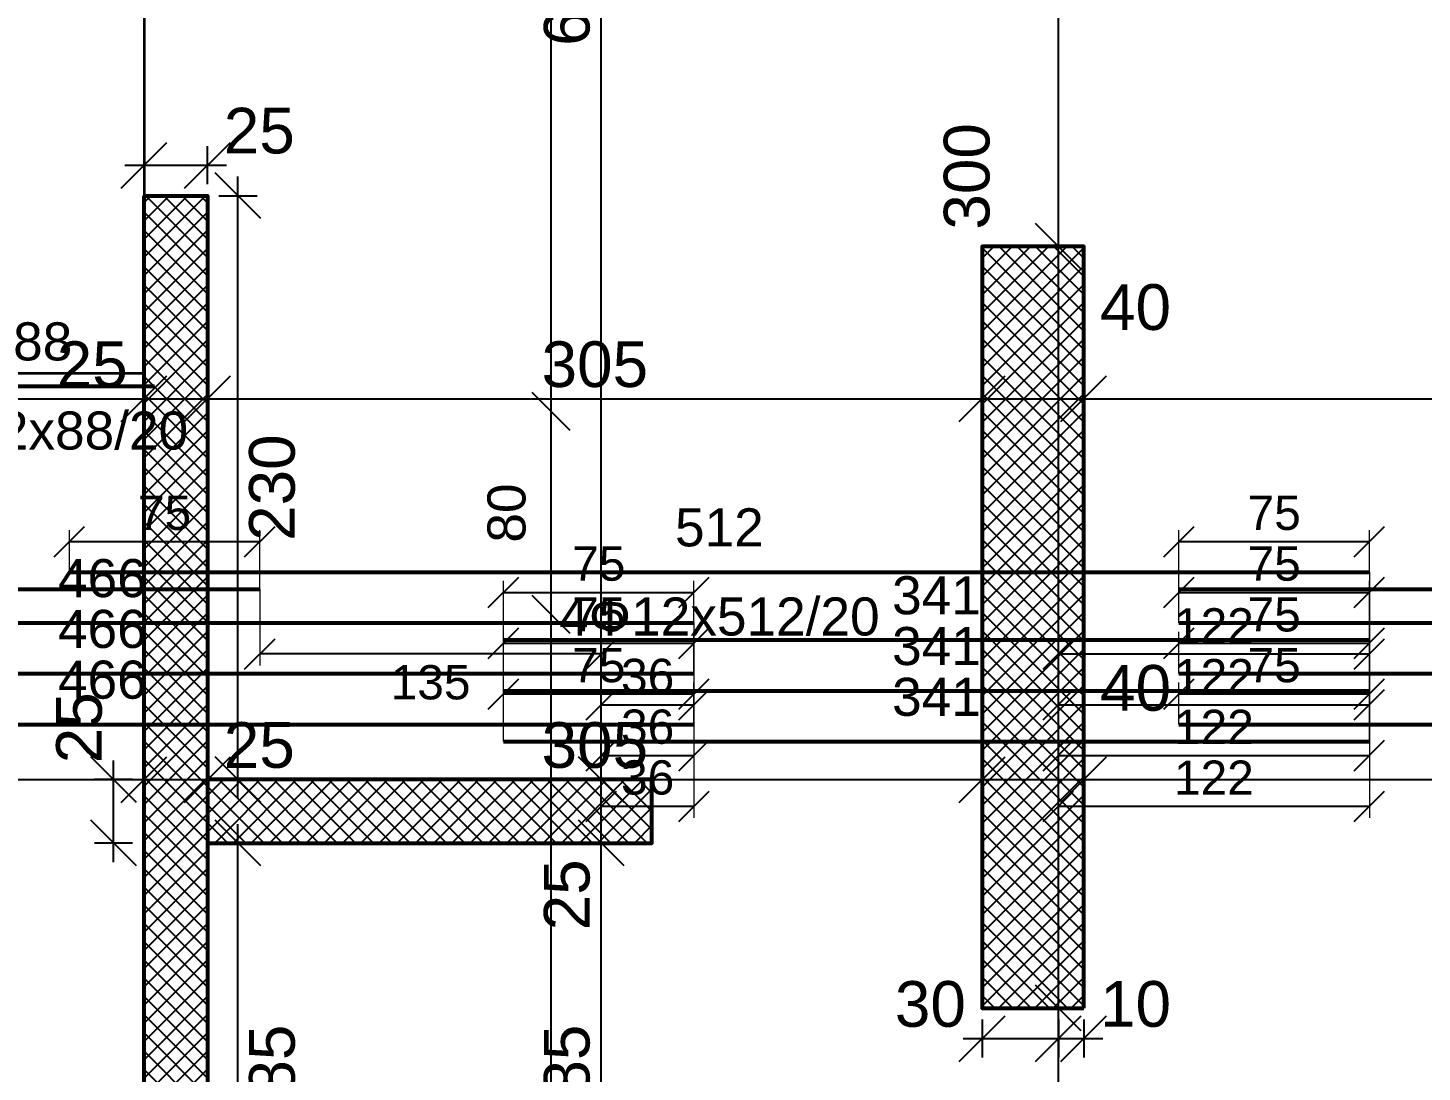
# Model space of a CAD drawing. Header units: millimetres. Extents: x -404 to 6018, y -5139 to 7890.
# Drawn here: x 599 to 1148, y 1215 to 1626 of the extents above; entities that cross this region are included whole.
import ezdxf
from ezdxf.enums import TextEntityAlignment as Align

# ---------------------------------------------------------------- set-up
doc = ezdxf.new("R2010")
doc.units = ezdxf.units.MM
doc.linetypes.add('ZWCAD_ISO04W100', pattern=[30.5, 24, -3, 0.5, -3])
for name, color, linetype, lineweight in [('AXIS LINES', 255, 'ZWCAD_ISO04W100', 13), ('SLAB', 3, 'Continuous', 35), ('WALL', 10, 'Continuous', 53)]:
    doc.layers.add(name, color=color, linetype=linetype, lineweight=lineweight)
for name, color, linetype in [('FW_DIM', 7, 'Continuous'), ('FW_WALL_HATCH', 8, 'Continuous'), ('REB_BOT_MESH_X', 5, 'Continuous'), ('REB_BOT_MESH_X_AXDIM', 5, 'Continuous'), ('REB_BOT_MESH_X_LAP', 5, 'Continuous'), ('REB_BOT_MESH_X_RANGE', 5, 'Continuous'), ('REB_BOT_MESH_X_TEXT', 5, 'Continuous')]:
    doc.layers.add(name, color=color, linetype=linetype)
doc.styles.add('REBAR_TXT', font='arial.ttf')
doc.styles.get("Standard").update_dxf_attribs({"font": 'arial.ttf'})
doc.dimstyles.new('FW_DIM', dxfattribs={"dimtxt": 18, "dimasz": 9, "dimexe": 7.5, "dimexo": 4.5, "dimgap": 4.5, "dimtad": 1, "dimdec": 0, "dimtxsty": 'Standard', "dimtsz": 9, "dimcen": 2.5, "dimdle": 7.5, "dimclrd": 256, "dimclre": 256, "dimclrt": 7, "dimazin": 3, "dimtfac": 1, "dimtmove": 2, "dimatfit": 3})
doc.dimstyles.new('REBAR LAP', dxfattribs={"dimtxt": 13.5, "dimasz": 2.5, "dimexe": 4.5, "dimexo": 0, "dimgap": 4.5, "dimtad": 1, "dimdec": 0, "dimtxsty": 'Standard', "dimtsz": 6, "dimcen": 2.5, "dimclrd": 6, "dimclre": 6, "dimclrt": 7, "dimazin": 3, "dimtfac": 1, "dimtmove": 2, "dimatfit": 3, "dimlwd": 25, "dimlwe": 18})
doc.dimstyles.new('REBAR M-200', dxfattribs={"dimtxt": 15, "dimasz": 15, "dimexe": 25, "dimexo": 12.5, "dimgap": 10, "dimtad": 1, "dimdec": 0, "dimtxsty": 'Standard', "dimblk": 'NONE', "dimcen": 50, "dimse1": 1, "dimse2": 1, "dimclrd": 6, "dimclre": 6, "dimclrt": 7, "dimazin": 3, "dimtfac": 1, "dimtmove": 2, "dimatfit": 3, "dimldrblk": 'NONE', "dimlwd": 53})
doc.dimstyles.new('REBAR RANGE', dxfattribs={"dimtxt": 15, "dimasz": 2.5, "dimexe": 0, "dimexo": 0, "dimgap": 10, "dimtad": 1, "dimdec": 0, "dimtxsty": 'Standard', "dimtsz": 7.5, "dimcen": 2.5, "dimse1": 1, "dimse2": 1, "dimclrd": 6, "dimclre": 6, "dimclrt": 7, "dimazin": 3, "dimtfac": 1, "dimtmove": 2, "dimatfit": 3, "dimlwd": 25})

# ---------------------------------------------------------------- blocks, each defined once
blk = doc.blocks.new('*D367')
at = {"color": 6, "lineweight": 53}
blk.add_line((395.5, 1351.75), (861.5, 1351.75), dxfattribs=at)
at = {"layer": 'Defpoints'}
for p in [(395.5, 1351.75), (395.5, 1351.75), (861.5, 1351.75)]:
    blk.add_point(p, dxfattribs=at)
at = {"layer": 'REB_BOT_MESH_X', "color": 7, "insert": (628.5, 1369.25), "char_height": 15, "attachment_point": 5}
blk.add_mtext('466', dxfattribs=at)
blk = doc.blocks.new('_NONE')
blk = doc.blocks.new('*D368')
at = {"color": 6, "lineweight": 53}
blk.add_line((786.5, 1345), (1127.5, 1345), dxfattribs=at)
at = {"layer": 'Defpoints'}
for p in [(786.5, 1345), (786.5, 1345), (1127.5, 1345)]:
    blk.add_point(p, dxfattribs=at)
at = {"layer": 'REB_BOT_MESH_X', "color": 7, "insert": (957, 1362.5), "char_height": 15, "attachment_point": 5}
blk.add_mtext('341', dxfattribs=at)
blk = doc.blocks.new('*D369')
at = {"color": 6, "lineweight": 53}
blk.add_line((1052.5, 1351.75), (1638.5, 1351.75), dxfattribs=at)
at = {"layer": 'Defpoints'}
for p in [(1052.5, 1351.75), (1052.5, 1351.75), (1638.5, 1351.75)]:
    blk.add_point(p, dxfattribs=at)
at = {"layer": 'REB_BOT_MESH_X', "color": 7, "insert": (1345.5, 1369.25), "char_height": 15, "attachment_point": 5}
blk.add_mtext('586', dxfattribs=at)
blk = doc.blocks.new('_Oblique')
at = {"color": 0, "linetype": 'ByBlock', "lineweight": -2}
blk.add_line((-0.5, -0.5), (0.5, 0.5), dxfattribs=at)
blk = doc.blocks.new('*D373')
at = {"color": 6, "lineweight": 18}
for p, q in [((786.5, 1345), (786.5, 1368.25)), ((861.5, 1351.75), (861.5, 1368.25))]:
    blk.add_line(p, q, dxfattribs=at)
at = {"color": 6, "lineweight": 25}
blk.add_line((786.5, 1363.75), (861.5, 1363.75), dxfattribs=at)
at = {"layer": 'Defpoints'}
for p in [(786.5, 1363.75), (861.5, 1351.75), (786.5, 1345)]:
    blk.add_point(p, dxfattribs=at)
at = {"layer": 'REB_BOT_MESH_X_LAP', "color": 6, "xscale": 12, "yscale": 12}
for p in [(786.5, 1363.75), (861.5, 1363.75)]:
    blk.add_blockref('_OBLIQUE', p, dxfattribs=at)
at = {"layer": 'REB_BOT_MESH_X_LAP', "color": 7, "insert": (824, 1375), "char_height": 13.5, "attachment_point": 5}
blk.add_mtext('75', dxfattribs=at)
blk = doc.blocks.new('*D374')
at = {"color": 6, "lineweight": 18}
for p, q in [((825, 1351.75), (825, 1315)), ((861.5, 1351.75), (861.5, 1315))]:
    blk.add_line(p, q, dxfattribs=at)
at = {"color": 6, "lineweight": 25}
blk.add_line((825, 1319.5), (861.5, 1319.5), dxfattribs=at)
at = {"layer": 'Defpoints'}
for p in [(825, 1351.75), (861.5, 1351.75), (825, 1319.5)]:
    blk.add_point(p, dxfattribs=at)
at = {"layer": 'REB_BOT_MESH_X_AXDIM', "color": 6, "xscale": 12, "yscale": 12}
for p in [(825, 1319.5), (861.5, 1319.5)]:
    blk.add_blockref('_OBLIQUE', p, dxfattribs=at)
at = {"layer": 'REB_BOT_MESH_X_AXDIM', "color": 7, "insert": (843.25, 1330.75), "char_height": 13.5, "attachment_point": 5}
blk.add_mtext('36', dxfattribs=at)
blk = doc.blocks.new('*D375')
at = {"color": 6, "lineweight": 18}
for p, q in [((1052.5, 1351.75), (1052.5, 1368.25)), ((1127.5, 1345), (1127.5, 1368.25))]:
    blk.add_line(p, q, dxfattribs=at)
at = {"color": 6, "lineweight": 25}
blk.add_line((1052.5, 1363.75), (1127.5, 1363.75), dxfattribs=at)
at = {"layer": 'Defpoints'}
for p in [(1052.5, 1363.75), (1052.5, 1351.75), (1127.5, 1345)]:
    blk.add_point(p, dxfattribs=at)
at = {"layer": 'REB_BOT_MESH_X_LAP', "color": 6, "xscale": 12, "yscale": 12}
for p in [(1052.5, 1363.75), (1127.5, 1363.75)]:
    blk.add_blockref('_OBLIQUE', p, dxfattribs=at)
at = {"layer": 'REB_BOT_MESH_X_LAP', "color": 7, "insert": (1090, 1375), "char_height": 13.5, "attachment_point": 5}
blk.add_mtext('75', dxfattribs=at)
blk = doc.blocks.new('*D376')
at = {"color": 6, "lineweight": 18}
for p, q in [((1005, 1345), (1005, 1315)), ((1127.5, 1345), (1127.5, 1315))]:
    blk.add_line(p, q, dxfattribs=at)
at = {"color": 6, "lineweight": 25}
blk.add_line((1005, 1319.5), (1127.5, 1319.5), dxfattribs=at)
at = {"layer": 'Defpoints'}
for p in [(1005, 1345), (1127.5, 1345), (1005, 1319.5)]:
    blk.add_point(p, dxfattribs=at)
at = {"layer": 'REB_BOT_MESH_X_AXDIM', "color": 6, "xscale": 12, "yscale": 12}
for p in [(1005, 1319.5), (1127.5, 1319.5)]:
    blk.add_blockref('_OBLIQUE', p, dxfattribs=at)
at = {"layer": 'REB_BOT_MESH_X_AXDIM', "color": 7, "insert": (1066.25, 1330.75), "char_height": 13.5, "attachment_point": 5}
blk.add_mtext('122', dxfattribs=at)
blk = doc.blocks.new('*D392')
at = {"color": 6, "lineweight": 53}
blk.add_line((106, 1405), (690.5, 1405), dxfattribs=at)
at = {"layer": 'Defpoints'}
for p in [(106, 1405), (106, 1405), (690.5, 1405)]:
    blk.add_point(p, dxfattribs=at)
at = {"layer": 'REB_BOT_MESH_X', "color": 7, "insert": (398.25, 1422.5), "char_height": 15, "attachment_point": 5}
blk.add_mtext('584', dxfattribs=at)
blk = doc.blocks.new('*D393')
at = {"color": 6, "lineweight": 53}
blk.add_line((615.5, 1411.75), (1127.5, 1411.75), dxfattribs=at)
at = {"layer": 'Defpoints'}
for p in [(615.5, 1411.75), (615.5, 1411.75), (1127.5, 1411.75)]:
    blk.add_point(p, dxfattribs=at)
at = {"layer": 'REB_BOT_MESH_X', "color": 7, "insert": (871.5, 1429.25), "char_height": 15, "attachment_point": 5}
blk.add_mtext('512', dxfattribs=at)
blk = doc.blocks.new('*D394')
at = {"color": 6, "lineweight": 53}
blk.add_line((1052.5, 1405), (1638.5, 1405), dxfattribs=at)
at = {"layer": 'Defpoints'}
for p in [(1052.5, 1405), (1052.5, 1405), (1638.5, 1405)]:
    blk.add_point(p, dxfattribs=at)
at = {"layer": 'REB_BOT_MESH_X', "color": 7, "insert": (1345.5, 1422.5), "char_height": 15, "attachment_point": 5}
blk.add_mtext('586', dxfattribs=at)
blk = doc.blocks.new('*D396')
at = {"color": 6, "lineweight": 18}
for p, q in [((615.5, 1411.75), (615.5, 1428.25)), ((690.5, 1405), (690.5, 1428.25))]:
    blk.add_line(p, q, dxfattribs=at)
at = {"color": 6, "lineweight": 25}
blk.add_line((615.5, 1423.75), (690.5, 1423.75), dxfattribs=at)
at = {"layer": 'Defpoints'}
for p in [(615.5, 1423.75), (615.5, 1411.75), (690.5, 1405)]:
    blk.add_point(p, dxfattribs=at)
at = {"layer": 'REB_BOT_MESH_X_LAP', "color": 6, "xscale": 12, "yscale": 12}
for p in [(615.5, 1423.75), (690.5, 1423.75)]:
    blk.add_blockref('_OBLIQUE', p, dxfattribs=at)
at = {"layer": 'REB_BOT_MESH_X_LAP', "color": 7, "insert": (653, 1435), "char_height": 13.5, "attachment_point": 5}
blk.add_mtext('75', dxfattribs=at)
blk = doc.blocks.new('*D397')
at = {"color": 6, "lineweight": 18}
for p, q in [((690.5, 1405), (690.5, 1375)), ((825, 1405), (825, 1375))]:
    blk.add_line(p, q, dxfattribs=at)
at = {"color": 6, "lineweight": 25}
blk.add_line((825, 1379.5), (690.5, 1379.5), dxfattribs=at)
at = {"layer": 'Defpoints'}
for p in [(690.5, 1405), (825, 1405), (825, 1379.5)]:
    blk.add_point(p, dxfattribs=at)
at = {"layer": 'REB_BOT_MESH_X_AXDIM', "color": 6, "xscale": 12, "yscale": 12}
for p in [(690.5, 1379.5), (825, 1379.5)]:
    blk.add_blockref('_OBLIQUE', p, dxfattribs=at)
at = {"layer": 'REB_BOT_MESH_X_AXDIM', "color": 7, "insert": (757.75, 1368.25), "char_height": 13.5, "attachment_point": 5}
blk.add_mtext('135', dxfattribs=at)
blk = doc.blocks.new('*D398')
at = {"color": 6, "lineweight": 18}
for p, q in [((1052.5, 1405), (1052.5, 1428.25)), ((1127.5, 1411.75), (1127.5, 1428.25))]:
    blk.add_line(p, q, dxfattribs=at)
at = {"color": 6, "lineweight": 25}
blk.add_line((1052.5, 1423.75), (1127.5, 1423.75), dxfattribs=at)
at = {"layer": 'Defpoints'}
for p in [(1052.5, 1423.75), (1127.5, 1411.75), (1052.5, 1405)]:
    blk.add_point(p, dxfattribs=at)
at = {"layer": 'REB_BOT_MESH_X_LAP', "color": 6, "xscale": 12, "yscale": 12}
for p in [(1052.5, 1423.75), (1127.5, 1423.75)]:
    blk.add_blockref('_OBLIQUE', p, dxfattribs=at)
at = {"layer": 'REB_BOT_MESH_X_LAP', "color": 7, "insert": (1090, 1435), "char_height": 13.5, "attachment_point": 5}
blk.add_mtext('75', dxfattribs=at)
blk = doc.blocks.new('*D399')
at = {"color": 6, "lineweight": 18}
for p, q in [((1005, 1411.75), (1005, 1375)), ((1127.5, 1411.75), (1127.5, 1375))]:
    blk.add_line(p, q, dxfattribs=at)
at = {"color": 6, "lineweight": 25}
blk.add_line((1005, 1379.5), (1127.5, 1379.5), dxfattribs=at)
at = {"layer": 'Defpoints'}
for p in [(1005, 1411.75), (1127.5, 1411.75), (1005, 1379.5)]:
    blk.add_point(p, dxfattribs=at)
at = {"layer": 'REB_BOT_MESH_X_AXDIM', "color": 6, "xscale": 12, "yscale": 12}
for p in [(1005, 1379.5), (1127.5, 1379.5)]:
    blk.add_blockref('_OBLIQUE', p, dxfattribs=at)
at = {"layer": 'REB_BOT_MESH_X_AXDIM', "color": 7, "insert": (1066.25, 1390.75), "char_height": 13.5, "attachment_point": 5}
blk.add_mtext('122', dxfattribs=at)
blk = doc.blocks.new('*D447')
at = {"color": 6, "lineweight": 53}
blk.add_line((395.5, 1371.75), (861.5, 1371.75), dxfattribs=at)
at = {"layer": 'Defpoints'}
for p in [(395.5, 1371.75), (395.5, 1371.75), (861.5, 1371.75)]:
    blk.add_point(p, dxfattribs=at)
at = {"layer": 'REB_BOT_MESH_X', "color": 7, "insert": (628.5, 1389.25), "char_height": 15, "attachment_point": 5}
blk.add_mtext('466', dxfattribs=at)
blk = doc.blocks.new('*D448')
at = {"color": 6, "lineweight": 53}
blk.add_line((786.5, 1365), (1127.5, 1365), dxfattribs=at)
at = {"layer": 'Defpoints'}
for p in [(786.5, 1365), (786.5, 1365), (1127.5, 1365)]:
    blk.add_point(p, dxfattribs=at)
at = {"layer": 'REB_BOT_MESH_X', "color": 7, "insert": (957, 1382.5), "char_height": 15, "attachment_point": 5}
blk.add_mtext('341', dxfattribs=at)
blk = doc.blocks.new('*D449')
at = {"color": 6, "lineweight": 53}
blk.add_line((1052.5, 1371.75), (1605, 1371.75), dxfattribs=at)
at = {"layer": 'Defpoints'}
for p in [(1052.5, 1371.75), (1052.5, 1371.75), (1605, 1371.75)]:
    blk.add_point(p, dxfattribs=at)
at = {"layer": 'REB_BOT_MESH_X', "color": 7, "insert": (1328.75, 1389.25), "char_height": 15, "attachment_point": 5}
blk.add_mtext('552', dxfattribs=at)
blk = doc.blocks.new('*D452')
at = {"color": 6, "lineweight": 18}
for p, q in [((786.5, 1365), (786.5, 1388.25)), ((861.5, 1371.75), (861.5, 1388.25))]:
    blk.add_line(p, q, dxfattribs=at)
at = {"color": 6, "lineweight": 25}
blk.add_line((786.5, 1383.75), (861.5, 1383.75), dxfattribs=at)
at = {"layer": 'Defpoints'}
for p in [(786.5, 1383.75), (861.5, 1371.75), (786.5, 1365)]:
    blk.add_point(p, dxfattribs=at)
at = {"layer": 'REB_BOT_MESH_X_LAP', "color": 6, "xscale": 12, "yscale": 12}
for p in [(786.5, 1383.75), (861.5, 1383.75)]:
    blk.add_blockref('_OBLIQUE', p, dxfattribs=at)
at = {"layer": 'REB_BOT_MESH_X_LAP', "color": 7, "insert": (824, 1395), "char_height": 13.5, "attachment_point": 5}
blk.add_mtext('75', dxfattribs=at)
blk = doc.blocks.new('*D453')
at = {"color": 6, "lineweight": 18}
for p, q in [((825, 1371.75), (825, 1335)), ((861.5, 1371.75), (861.5, 1335))]:
    blk.add_line(p, q, dxfattribs=at)
at = {"color": 6, "lineweight": 25}
blk.add_line((825, 1339.5), (861.5, 1339.5), dxfattribs=at)
at = {"layer": 'Defpoints'}
for p in [(825, 1371.75), (861.5, 1371.75), (825, 1339.5)]:
    blk.add_point(p, dxfattribs=at)
at = {"layer": 'REB_BOT_MESH_X_AXDIM', "color": 6, "xscale": 12, "yscale": 12}
for p in [(825, 1339.5), (861.5, 1339.5)]:
    blk.add_blockref('_OBLIQUE', p, dxfattribs=at)
at = {"layer": 'REB_BOT_MESH_X_AXDIM', "color": 7, "insert": (843.25, 1350.75), "char_height": 13.5, "attachment_point": 5}
blk.add_mtext('36', dxfattribs=at)
blk = doc.blocks.new('*D454')
at = {"color": 6, "lineweight": 18}
for p, q in [((1052.5, 1371.75), (1052.5, 1388.25)), ((1127.5, 1365), (1127.5, 1388.25))]:
    blk.add_line(p, q, dxfattribs=at)
at = {"color": 6, "lineweight": 25}
blk.add_line((1052.5, 1383.75), (1127.5, 1383.75), dxfattribs=at)
at = {"layer": 'Defpoints'}
for p in [(1052.5, 1383.75), (1052.5, 1371.75), (1127.5, 1365)]:
    blk.add_point(p, dxfattribs=at)
at = {"layer": 'REB_BOT_MESH_X_LAP', "color": 6, "xscale": 12, "yscale": 12}
for p in [(1052.5, 1383.75), (1127.5, 1383.75)]:
    blk.add_blockref('_OBLIQUE', p, dxfattribs=at)
at = {"layer": 'REB_BOT_MESH_X_LAP', "color": 7, "insert": (1090, 1395), "char_height": 13.5, "attachment_point": 5}
blk.add_mtext('75', dxfattribs=at)
blk = doc.blocks.new('*D455')
at = {"color": 6, "lineweight": 18}
for p, q in [((1005, 1365), (1005, 1335)), ((1127.5, 1365), (1127.5, 1335))]:
    blk.add_line(p, q, dxfattribs=at)
at = {"color": 6, "lineweight": 25}
blk.add_line((1005, 1339.5), (1127.5, 1339.5), dxfattribs=at)
at = {"layer": 'Defpoints'}
for p in [(1005, 1365), (1127.5, 1365), (1005, 1339.5)]:
    blk.add_point(p, dxfattribs=at)
at = {"layer": 'REB_BOT_MESH_X_AXDIM', "color": 6, "xscale": 12, "yscale": 12}
for p in [(1005, 1339.5), (1127.5, 1339.5)]:
    blk.add_blockref('_OBLIQUE', p, dxfattribs=at)
at = {"layer": 'REB_BOT_MESH_X_AXDIM', "color": 7, "insert": (1066.25, 1350.75), "char_height": 13.5, "attachment_point": 5}
blk.add_mtext('122', dxfattribs=at)
blk = doc.blocks.new('*D457')
at = {"color": 6, "lineweight": 53}
blk.add_line((395.5, 1391.75), (861.5, 1391.75), dxfattribs=at)
at = {"layer": 'Defpoints'}
for p in [(395.5, 1391.75), (395.5, 1391.75), (861.5, 1391.75)]:
    blk.add_point(p, dxfattribs=at)
at = {"layer": 'REB_BOT_MESH_X', "color": 7, "insert": (628.5, 1409.25), "char_height": 15, "attachment_point": 5}
blk.add_mtext('466', dxfattribs=at)
blk = doc.blocks.new('*D458')
at = {"color": 6, "lineweight": 53}
blk.add_line((786.5, 1385), (1127.5, 1385), dxfattribs=at)
at = {"layer": 'Defpoints'}
for p in [(786.5, 1385), (786.5, 1385), (1127.5, 1385)]:
    blk.add_point(p, dxfattribs=at)
at = {"layer": 'REB_BOT_MESH_X', "color": 7, "insert": (957, 1402.5), "char_height": 15, "attachment_point": 5}
blk.add_mtext('341', dxfattribs=at)
blk = doc.blocks.new('*D459')
at = {"color": 6, "lineweight": 53}
blk.add_line((1052.5, 1391.75), (1638.5, 1391.75), dxfattribs=at)
at = {"layer": 'Defpoints'}
for p in [(1052.5, 1391.75), (1052.5, 1391.75), (1638.5, 1391.75)]:
    blk.add_point(p, dxfattribs=at)
at = {"layer": 'REB_BOT_MESH_X', "color": 7, "insert": (1345.5, 1409.25), "char_height": 15, "attachment_point": 5}
blk.add_mtext('586', dxfattribs=at)
blk = doc.blocks.new('*D463')
at = {"color": 6, "lineweight": 18}
for p, q in [((786.5, 1385), (786.5, 1408.25)), ((861.5, 1391.75), (861.5, 1408.25))]:
    blk.add_line(p, q, dxfattribs=at)
at = {"color": 6, "lineweight": 25}
blk.add_line((786.5, 1403.75), (861.5, 1403.75), dxfattribs=at)
at = {"layer": 'Defpoints'}
for p in [(786.5, 1403.75), (861.5, 1391.75), (786.5, 1385)]:
    blk.add_point(p, dxfattribs=at)
at = {"layer": 'REB_BOT_MESH_X_LAP', "color": 6, "xscale": 12, "yscale": 12}
for p in [(786.5, 1403.75), (861.5, 1403.75)]:
    blk.add_blockref('_OBLIQUE', p, dxfattribs=at)
at = {"layer": 'REB_BOT_MESH_X_LAP', "color": 7, "insert": (824, 1415), "char_height": 13.5, "attachment_point": 5}
blk.add_mtext('75', dxfattribs=at)
blk = doc.blocks.new('*D464')
at = {"color": 6, "lineweight": 18}
for p, q in [((825, 1391.75), (825, 1355)), ((861.5, 1391.75), (861.5, 1355))]:
    blk.add_line(p, q, dxfattribs=at)
at = {"color": 6, "lineweight": 25}
blk.add_line((825, 1359.5), (861.5, 1359.5), dxfattribs=at)
at = {"layer": 'Defpoints'}
for p in [(825, 1391.75), (861.5, 1391.75), (825, 1359.5)]:
    blk.add_point(p, dxfattribs=at)
at = {"layer": 'REB_BOT_MESH_X_AXDIM', "color": 6, "xscale": 12, "yscale": 12}
for p in [(825, 1359.5), (861.5, 1359.5)]:
    blk.add_blockref('_OBLIQUE', p, dxfattribs=at)
at = {"layer": 'REB_BOT_MESH_X_AXDIM', "color": 7, "insert": (843.25, 1370.75), "char_height": 13.5, "attachment_point": 5}
blk.add_mtext('36', dxfattribs=at)
blk = doc.blocks.new('*D465')
at = {"color": 6, "lineweight": 18}
for p, q in [((1052.5, 1391.75), (1052.5, 1408.25)), ((1127.5, 1385), (1127.5, 1408.25))]:
    blk.add_line(p, q, dxfattribs=at)
at = {"color": 6, "lineweight": 25}
blk.add_line((1052.5, 1403.75), (1127.5, 1403.75), dxfattribs=at)
at = {"layer": 'Defpoints'}
for p in [(1052.5, 1403.75), (1052.5, 1391.75), (1127.5, 1385)]:
    blk.add_point(p, dxfattribs=at)
at = {"layer": 'REB_BOT_MESH_X_LAP', "color": 6, "xscale": 12, "yscale": 12}
for p in [(1052.5, 1403.75), (1127.5, 1403.75)]:
    blk.add_blockref('_OBLIQUE', p, dxfattribs=at)
at = {"layer": 'REB_BOT_MESH_X_LAP', "color": 7, "insert": (1090, 1415), "char_height": 13.5, "attachment_point": 5}
blk.add_mtext('75', dxfattribs=at)
blk = doc.blocks.new('*D466')
at = {"color": 6, "lineweight": 18}
for p, q in [((1005, 1385), (1005, 1355)), ((1127.5, 1385), (1127.5, 1355))]:
    blk.add_line(p, q, dxfattribs=at)
at = {"color": 6, "lineweight": 25}
blk.add_line((1005, 1359.5), (1127.5, 1359.5), dxfattribs=at)
at = {"layer": 'Defpoints'}
for p in [(1005, 1385), (1127.5, 1385), (1005, 1359.5)]:
    blk.add_point(p, dxfattribs=at)
at = {"layer": 'REB_BOT_MESH_X_AXDIM', "color": 6, "xscale": 12, "yscale": 12}
for p in [(1005, 1359.5), (1127.5, 1359.5)]:
    blk.add_blockref('_OBLIQUE', p, dxfattribs=at)
at = {"layer": 'REB_BOT_MESH_X_AXDIM', "color": 7, "insert": (1066.25, 1370.75), "char_height": 13.5, "attachment_point": 5}
blk.add_mtext('122', dxfattribs=at)
blk = doc.blocks.new('*D470')
at = {"color": 6, "lineweight": 25}
blk.add_line((805.25, 15), (805.25, 1395), dxfattribs=at)
at = {"layer": 'Defpoints'}
for p in [(805.25, 1395), (805.25, 15), (805.25, 15)]:
    blk.add_point(p, dxfattribs=at)
at = {"layer": 'REB_BOT_MESH_X_RANGE', "color": 6, "xscale": 15, "yscale": 15, "rotation": 90}
for p in [(805.25, 1395), (805.25, 15)]:
    blk.add_blockref('_OBLIQUE', p, dxfattribs=at)
at = {"layer": 'REB_BOT_MESH_X_RANGE', "color": 7, "insert": (787.75, 705), "char_height": 15, "attachment_point": 5, "rotation": 90}
blk.add_mtext('1380', dxfattribs=at)
blk = doc.blocks.new('*D471')
at = {"color": 6, "lineweight": 25}
blk.add_line((805.25, 15), (805.25, 1395), dxfattribs=at)
at = {"layer": 'Defpoints'}
for p in [(805.25, 1395), (805.25, 15), (805.25, 15)]:
    blk.add_point(p, dxfattribs=at)
at = {"layer": 'REB_BOT_MESH_X_RANGE', "color": 6, "xscale": 15, "yscale": 15, "rotation": 90}
for p in [(805.25, 1395), (805.25, 15)]:
    blk.add_blockref('_OBLIQUE', p, dxfattribs=at)
at = {"layer": 'REB_BOT_MESH_X_RANGE', "color": 7, "insert": (787.75, 705), "char_height": 15, "attachment_point": 5, "rotation": 90}
blk.add_mtext('1380', dxfattribs=at)
blk = doc.blocks.new('*D479')
at = {"color": 6, "lineweight": 25}
blk.add_line((805.25, 1475), (805.25, 1955), dxfattribs=at)
at = {"layer": 'Defpoints'}
for p in [(805.25, 1955), (805.25, 1475), (805.25, 1475)]:
    blk.add_point(p, dxfattribs=at)
at = {"layer": 'REB_BOT_MESH_X_RANGE', "color": 6, "xscale": 15, "yscale": 15, "rotation": 90}
for p in [(805.25, 1955), (805.25, 1475)]:
    blk.add_blockref('_OBLIQUE', p, dxfattribs=at)
at = {"layer": 'REB_BOT_MESH_X_RANGE', "color": 7, "insert": (787.75, 1715), "char_height": 15, "attachment_point": 5, "rotation": 90}
blk.add_mtext('480', dxfattribs=at)
blk = doc.blocks.new('*D494')
at = {"color": 6, "lineweight": 25}
blk.add_line((805.25, 1395), (805.25, 1475), dxfattribs=at)
at = {"layer": 'Defpoints'}
for p in [(805.25, 1475), (805.25, 1395), (805.25, 1395)]:
    blk.add_point(p, dxfattribs=at)
at = {"layer": 'REB_BOT_MESH_X_RANGE', "color": 6, "xscale": 15, "yscale": 15, "rotation": 90}
for p in [(805.25, 1475), (805.25, 1395)]:
    blk.add_blockref('_OBLIQUE', p, dxfattribs=at)
at = {"layer": 'REB_BOT_MESH_X_RANGE', "color": 7, "insert": (787.75, 1435), "char_height": 15, "attachment_point": 5, "rotation": 90}
blk.add_mtext('80', dxfattribs=at)
blk = doc.blocks.new('*D501')
at = {"color": 6, "lineweight": 53}
blk.add_line((561, 1485), (649, 1485), dxfattribs=at)
at = {"layer": 'Defpoints'}
for p in [(561, 1485), (561, 1485), (649, 1485)]:
    blk.add_point(p, dxfattribs=at)
at = {"layer": 'REB_BOT_MESH_X', "color": 7, "insert": (605, 1502.5), "char_height": 15, "attachment_point": 5}
blk.add_mtext('88', dxfattribs=at)
blk = doc.blocks.new('*D508')
for p, q in [((632.90001, 1297.5), (632.90001, 1337.5)), ((640.40001, 1330), (625.40001, 1330)), ((640.40001, 1305), (625.40001, 1305))]:
    blk.add_line(p, q)
at = {"layer": 'Defpoints'}
for p in [(644.90001, 1330), (632.90001, 1305), (644.90001, 1305)]:
    blk.add_point(p, dxfattribs=at)
at = {"layer": 'FW_DIM', "xscale": 18, "yscale": 18, "rotation": 90}
for p in [(632.90001, 1330), (632.90001, 1305)]:
    blk.add_blockref('_OBLIQUE', p, dxfattribs=at)
at = {"layer": 'FW_DIM', "color": 7, "insert": (619.40001, 1350.4), "char_height": 18, "attachment_point": 5, "rotation": 90}
blk.add_mtext('25', dxfattribs=at)
blk = doc.blocks.new('*D509')
for p, q in [((681.90001, 1112.5), (681.90001, 1312.5)), ((674.40001, 1305), (689.40001, 1305)), ((674.40001, 1120), (689.40001, 1120))]:
    blk.add_line(p, q)
at = {"layer": 'Defpoints'}
for p in [(669.90001, 1305), (669.90001, 1120), (681.90001, 1120)]:
    blk.add_point(p, dxfattribs=at)
at = {"layer": 'FW_DIM', "xscale": 18, "yscale": 18, "rotation": 90}
for p in [(681.90001, 1305), (681.90001, 1120)]:
    blk.add_blockref('_OBLIQUE', p, dxfattribs=at)
at = {"layer": 'FW_DIM', "color": 7, "insert": (695.40001, 1212.5), "char_height": 18, "attachment_point": 5, "rotation": 90}
blk.add_mtext('185', dxfattribs=at)
blk = doc.blocks.new('*D510')
for p, q in [((644.90001, 1564.5), (644.90001, 1579.5)), ((669.90001, 1564.5), (669.90001, 1579.5)), ((637.40001, 1572), (677.40001, 1572))]:
    blk.add_line(p, q)
at = {"layer": 'Defpoints'}
for p in [(644.90001, 1572), (644.90001, 1560), (669.90001, 1560)]:
    blk.add_point(p, dxfattribs=at)
at = {"layer": 'FW_DIM', "xscale": 18, "yscale": 18}
for p in [(644.90001, 1572), (669.90001, 1572)]:
    blk.add_blockref('_OBLIQUE', p, dxfattribs=at)
at = {"layer": 'FW_DIM', "color": 7, "insert": (690.30001, 1585.5), "char_height": 18, "attachment_point": 5}
blk.add_mtext('25', dxfattribs=at)
blk = doc.blocks.new('*D511')
for p, q in [((681.90001, 1322.5), (681.90001, 1567.5)), ((674.40001, 1560), (689.40001, 1560)), ((674.40001, 1330), (689.40001, 1330))]:
    blk.add_line(p, q)
at = {"layer": 'Defpoints'}
for p in [(669.90001, 1560), (669.90001, 1330), (681.90001, 1330)]:
    blk.add_point(p, dxfattribs=at)
at = {"layer": 'FW_DIM', "xscale": 18, "yscale": 18, "rotation": 90}
for p in [(681.90001, 1560), (681.90001, 1330)]:
    blk.add_blockref('_OBLIQUE', p, dxfattribs=at)
at = {"layer": 'FW_DIM', "color": 7, "insert": (695.40001, 1445), "char_height": 18, "attachment_point": 5, "rotation": 90}
blk.add_mtext('230', dxfattribs=at)
blk = doc.blocks.new('*D528')
for p, q in [((975, 1235.5), (975, 1220.5)), ((1005, 1235.5), (1005, 1220.5)), ((967.5, 1228), (1012.5, 1228))]:
    blk.add_line(p, q)
at = {"layer": 'Defpoints'}
for p in [(975, 1240), (1005, 1240), (975, 1228)]:
    blk.add_point(p, dxfattribs=at)
at = {"layer": 'FW_DIM', "xscale": 18, "yscale": 18}
for p in [(975, 1228), (1005, 1228)]:
    blk.add_blockref('_OBLIQUE', p, dxfattribs=at)
at = {"layer": 'FW_DIM', "color": 7, "insert": (954.6, 1241.5), "char_height": 18, "attachment_point": 5}
blk.add_mtext('30', dxfattribs=at)
blk = doc.blocks.new('*D529')
for p, q in [((1005, 1235.5), (1005, 1220.5)), ((1015, 1235.5), (1015, 1220.5)), ((997.5, 1228), (1022.5, 1228))]:
    blk.add_line(p, q)
at = {"layer": 'Defpoints'}
for p in [(1005, 1240), (1015, 1240), (1005, 1228)]:
    blk.add_point(p, dxfattribs=at)
at = {"layer": 'FW_DIM', "xscale": 18, "yscale": 18}
for p in [(1005, 1228), (1015, 1228)]:
    blk.add_blockref('_OBLIQUE', p, dxfattribs=at)
at = {"layer": 'FW_DIM', "color": 7, "insert": (1035.4, 1241.5), "char_height": 18, "attachment_point": 5}
blk.add_mtext('10', dxfattribs=at)
blk = doc.blocks.new('*D591')
for p, q in [((0, 1334.5), (0, 1337.5)), ((644.90001, 1334.5), (644.90001, 1337.5)), ((-7.5, 1330), (652.40001, 1330))]:
    blk.add_line(p, q)
at = {"layer": 'Defpoints'}
for p in [(0, 1330), (0, 1330), (644.90001, 1330)]:
    blk.add_point(p, dxfattribs=at)
at = {"layer": 'FW_DIM', "xscale": 18, "yscale": 18}
for p in [(0, 1330), (644.90001, 1330)]:
    blk.add_blockref('_OBLIQUE', p, dxfattribs=at)
at = {"layer": 'FW_DIM', "color": 7, "insert": (322.450005, 1343.5), "char_height": 18, "attachment_point": 5}
blk.add_mtext('645', dxfattribs=at)
blk = doc.blocks.new('*D592')
for p, q in [((644.90001, 1334.5), (644.90001, 1337.5)), ((669.90001, 1334.5), (669.90001, 1337.5)), ((637.40001, 1330), (677.40001, 1330))]:
    blk.add_line(p, q)
at = {"layer": 'Defpoints'}
for p in [(644.90001, 1330), (644.90001, 1330), (669.90001, 1330)]:
    blk.add_point(p, dxfattribs=at)
at = {"layer": 'FW_DIM', "xscale": 18, "yscale": 18}
for p in [(644.90001, 1330), (669.90001, 1330)]:
    blk.add_blockref('_OBLIQUE', p, dxfattribs=at)
at = {"layer": 'FW_DIM', "color": 7, "insert": (690.30001, 1343.5), "char_height": 18, "attachment_point": 5}
blk.add_mtext('25', dxfattribs=at)
blk = doc.blocks.new('*D593')
for p, q in [((669.90001, 1334.5), (669.90001, 1337.5)), ((975, 1334.5), (975, 1337.5)), ((662.40001, 1330), (982.5, 1330))]:
    blk.add_line(p, q)
at = {"layer": 'Defpoints'}
for p in [(669.90001, 1330), (669.90001, 1330), (975, 1330)]:
    blk.add_point(p, dxfattribs=at)
at = {"layer": 'FW_DIM', "xscale": 18, "yscale": 18}
for p in [(669.90001, 1330), (975, 1330)]:
    blk.add_blockref('_OBLIQUE', p, dxfattribs=at)
at = {"layer": 'FW_DIM', "color": 7, "insert": (822.450005, 1343.5), "char_height": 18, "attachment_point": 5}
blk.add_mtext('305', dxfattribs=at)
blk = doc.blocks.new('*D594')
for p, q in [((975, 1334.5), (975, 1337.5)), ((1015, 1334.5), (1015, 1337.5)), ((967.5, 1330), (1022.5, 1330))]:
    blk.add_line(p, q)
at = {"layer": 'Defpoints'}
for p in [(975, 1330), (975, 1330), (1015, 1330)]:
    blk.add_point(p, dxfattribs=at)
at = {"layer": 'FW_DIM', "xscale": 18, "yscale": 18}
for p in [(975, 1330), (1015, 1330)]:
    blk.add_blockref('_OBLIQUE', p, dxfattribs=at)
at = {"layer": 'FW_DIM', "color": 7, "insert": (1035.4, 1366), "char_height": 18, "attachment_point": 5}
blk.add_mtext('40', dxfattribs=at)
blk = doc.blocks.new('*D595')
for p, q in [((1015, 1334.5), (1015, 1337.5)), ((1430, 1334.5), (1430, 1337.5)), ((1007.5, 1330), (1437.5, 1330))]:
    blk.add_line(p, q)
at = {"layer": 'Defpoints'}
for p in [(1015, 1330), (1015, 1330), (1430, 1330)]:
    blk.add_point(p, dxfattribs=at)
at = {"layer": 'FW_DIM', "xscale": 18, "yscale": 18}
for p in [(1015, 1330), (1430, 1330)]:
    blk.add_blockref('_OBLIQUE', p, dxfattribs=at)
at = {"layer": 'FW_DIM', "color": 7, "insert": (1222.5, 1343.5), "char_height": 18, "attachment_point": 5}
blk.add_mtext('415', dxfattribs=at)
blk = doc.blocks.new('*D599')
for p, q in [((360, 1484.5), (360, 1487.5)), ((644.90001, 1484.5), (644.90001, 1487.5)), ((352.5, 1480), (652.40001, 1480))]:
    blk.add_line(p, q)
at = {"layer": 'Defpoints'}
for p in [(360, 1480), (360, 1480), (644.90001, 1480)]:
    blk.add_point(p, dxfattribs=at)
at = {"layer": 'FW_DIM', "xscale": 18, "yscale": 18}
for p in [(360, 1480), (644.90001, 1480)]:
    blk.add_blockref('_OBLIQUE', p, dxfattribs=at)
at = {"layer": 'FW_DIM', "color": 7, "insert": (502.450005, 1493.5), "char_height": 18, "attachment_point": 5}
blk.add_mtext('285', dxfattribs=at)
blk = doc.blocks.new('*D600')
for p, q in [((644.90001, 1484.5), (644.90001, 1487.5)), ((669.90001, 1484.5), (669.90001, 1487.5)), ((637.40001, 1480), (677.40001, 1480))]:
    blk.add_line(p, q)
at = {"layer": 'Defpoints'}
for p in [(644.90001, 1480), (644.90001, 1480), (669.90001, 1480)]:
    blk.add_point(p, dxfattribs=at)
at = {"layer": 'FW_DIM', "xscale": 18, "yscale": 18}
for p in [(644.90001, 1480), (669.90001, 1480)]:
    blk.add_blockref('_OBLIQUE', p, dxfattribs=at)
at = {"layer": 'FW_DIM', "color": 7, "insert": (624.50001, 1493.5), "char_height": 18, "attachment_point": 5}
blk.add_mtext('25', dxfattribs=at)
blk = doc.blocks.new('*D601')
for p, q in [((669.90001, 1484.5), (669.90001, 1487.5)), ((975, 1484.5), (975, 1487.5)), ((662.40001, 1480), (982.5, 1480))]:
    blk.add_line(p, q)
at = {"layer": 'Defpoints'}
for p in [(669.90001, 1480), (669.90001, 1480), (975, 1480)]:
    blk.add_point(p, dxfattribs=at)
at = {"layer": 'FW_DIM', "xscale": 18, "yscale": 18}
for p in [(669.90001, 1480), (975, 1480)]:
    blk.add_blockref('_OBLIQUE', p, dxfattribs=at)
at = {"layer": 'FW_DIM', "color": 7, "insert": (822.450005, 1493.5), "char_height": 18, "attachment_point": 5}
blk.add_mtext('305', dxfattribs=at)
blk = doc.blocks.new('*D602')
for p, q in [((975, 1484.5), (975, 1487.5)), ((1015, 1484.5), (1015, 1487.5)), ((967.5, 1480), (1022.5, 1480))]:
    blk.add_line(p, q)
at = {"layer": 'Defpoints'}
for p in [(975, 1480), (975, 1480), (1015, 1480)]:
    blk.add_point(p, dxfattribs=at)
at = {"layer": 'FW_DIM', "xscale": 18, "yscale": 18}
for p in [(975, 1480), (1015, 1480)]:
    blk.add_blockref('_OBLIQUE', p, dxfattribs=at)
at = {"layer": 'FW_DIM', "color": 7, "insert": (1035.4, 1516), "char_height": 18, "attachment_point": 5}
blk.add_mtext('40', dxfattribs=at)
blk = doc.blocks.new('*D603')
for p, q in [((1015, 1484.5), (1015, 1487.5)), ((1779.98, 1484.5), (1779.98, 1487.5)), ((1007.5, 1480), (1787.48, 1480))]:
    blk.add_line(p, q)
at = {"layer": 'Defpoints'}
for p in [(1015, 1480), (1015, 1480), (1779.98, 1480)]:
    blk.add_point(p, dxfattribs=at)
at = {"layer": 'FW_DIM', "xscale": 18, "yscale": 18}
for p in [(1015, 1480), (1779.98, 1480)]:
    blk.add_blockref('_OBLIQUE', p, dxfattribs=at)
at = {"layer": 'FW_DIM', "color": 7, "insert": (1397.49, 1493.5), "char_height": 18, "attachment_point": 5}
blk.add_mtext('765', dxfattribs=at)
blk = doc.blocks.new('*D644')
for p, q in [((825, 1112.5), (825, 1312.5)), ((820.5, 1305), (817.5, 1305)), ((820.5, 1120), (817.5, 1120))]:
    blk.add_line(p, q)
at = {"layer": 'Defpoints'}
for p in [(825, 1305), (825, 1120), (825, 1120)]:
    blk.add_point(p, dxfattribs=at)
at = {"layer": 'FW_DIM', "xscale": 18, "yscale": 18, "rotation": 90}
for p in [(825, 1305), (825, 1120)]:
    blk.add_blockref('_OBLIQUE', p, dxfattribs=at)
at = {"layer": 'FW_DIM', "color": 7, "insert": (811.5, 1212.5), "char_height": 18, "attachment_point": 5, "rotation": 90}
blk.add_mtext('185', dxfattribs=at)
blk = doc.blocks.new('*D645')
for p, q in [((825, 1297.5), (825, 1337.5)), ((820.5, 1330), (817.5, 1330)), ((820.5, 1305), (817.5, 1305))]:
    blk.add_line(p, q)
at = {"layer": 'Defpoints'}
for p in [(825, 1330), (825, 1305), (825, 1305)]:
    blk.add_point(p, dxfattribs=at)
at = {"layer": 'FW_DIM', "xscale": 18, "yscale": 18, "rotation": 90}
for p in [(825, 1330), (825, 1305)]:
    blk.add_blockref('_OBLIQUE', p, dxfattribs=at)
at = {"layer": 'FW_DIM', "color": 7, "insert": (811.5, 1284.6), "char_height": 18, "attachment_point": 5, "rotation": 90}
blk.add_mtext('25', dxfattribs=at)
blk = doc.blocks.new('*D646')
for p, q in [((825, 1322.5), (825, 1957.5)), ((820.5, 1950), (817.5, 1950)), ((820.5, 1330), (817.5, 1330))]:
    blk.add_line(p, q)
at = {"layer": 'Defpoints'}
for p in [(825, 1950), (825, 1330), (825, 1330)]:
    blk.add_point(p, dxfattribs=at)
at = {"layer": 'FW_DIM', "xscale": 18, "yscale": 18, "rotation": 90}
for p in [(825, 1950), (825, 1330)]:
    blk.add_blockref('_OBLIQUE', p, dxfattribs=at)
at = {"layer": 'FW_DIM', "color": 7, "insert": (811.5, 1640), "char_height": 18, "attachment_point": 5, "rotation": 90}
blk.add_mtext('620', dxfattribs=at)
blk = doc.blocks.new('*D651')
for p, q in [((1005, 672.5), (1005, 1247.5)), ((1000.5, 1240), (997.5, 1240)), ((1000.5, 680), (997.5, 680))]:
    blk.add_line(p, q)
at = {"layer": 'Defpoints'}
for p in [(1005, 1240), (1005, 680), (1005, 680)]:
    blk.add_point(p, dxfattribs=at)
at = {"layer": 'FW_DIM', "xscale": 18, "yscale": 18, "rotation": 90}
for p in [(1005, 1240), (1005, 680)]:
    blk.add_blockref('_OBLIQUE', p, dxfattribs=at)
at = {"layer": 'FW_DIM', "color": 7, "insert": (991.5, 960), "char_height": 18, "attachment_point": 5, "rotation": 90}
blk.add_mtext('560', dxfattribs=at)
blk = doc.blocks.new('*D652')
for p, q in [((1005, 1232.5), (1005, 1547.5)), ((1000.5, 1540), (997.5, 1540)), ((1000.5, 1240), (997.5, 1240))]:
    blk.add_line(p, q)
at = {"layer": 'Defpoints'}
for p in [(1005, 1540), (1005, 1240), (1005, 1240)]:
    blk.add_point(p, dxfattribs=at)
at = {"layer": 'FW_DIM', "xscale": 18, "yscale": 18, "rotation": 90}
for p in [(1005, 1540), (1005, 1240)]:
    blk.add_blockref('_OBLIQUE', p, dxfattribs=at)
at = {"layer": 'FW_DIM', "color": 7, "insert": (969, 1567.6), "char_height": 18, "attachment_point": 5, "rotation": 90}
blk.add_mtext('300', dxfattribs=at)
blk = doc.blocks.new('*D653')
for p, q in [((1005, 1532.5), (1005, 1927.5)), ((1000.5, 1920), (997.5, 1920)), ((1000.5, 1540), (997.5, 1540))]:
    blk.add_line(p, q)
at = {"layer": 'Defpoints'}
for p in [(1005, 1920), (1005, 1540), (1005, 1540)]:
    blk.add_point(p, dxfattribs=at)
at = {"layer": 'FW_DIM', "xscale": 18, "yscale": 18, "rotation": 90}
for p in [(1005, 1920), (1005, 1540)]:
    blk.add_blockref('_OBLIQUE', p, dxfattribs=at)
at = {"layer": 'FW_DIM', "color": 7, "insert": (991.5, 1730), "char_height": 18, "attachment_point": 5, "rotation": 90}
blk.add_mtext('380', dxfattribs=at)

msp = doc.modelspace()

# ---------------------------------------------------------------- hatches: boundary and pattern name
at = {"layer": 'FW_WALL_HATCH'}
h = msp.add_hatch(dxfattribs=at)
h.set_pattern_fill('ANSI37', scale=1.6)
h.paths.add_polyline_path([(844.9, 1095), (669.9, 1095), (644.9, 1095), (644.9, 1560), (669.9, 1560), (669.9, 1330), (844.9, 1330), (844.9, 1305), (669.9, 1305), (669.9, 1120), (844.9, 1120), (844.9, 1095)])
h = msp.add_hatch(dxfattribs=at)
h.set_pattern_fill('ANSI37', scale=1.6)
h.paths.add_polyline_path([(1015, 1240), (975, 1240), (975, 1540), (1015, 1540), (1015, 1240)])

# ---------------------------------------------------------------- linework, layer by layer
at = {"layer": 'AXIS LINES', "color": 0, "ltscale": 3}
for points in [[(825, 3140.04), (825, -400.07)], [(1005, 3140.04), (1005, -400.07)], [(-282.57, 1480), (2132.41, 1480)], [(-337.57, 1330), (2077.41, 1330)]]:
    msp.add_lwpolyline(points, dxfattribs=at)
at = {"layer": 'SLAB', "ltscale": 0.08}
msp.add_lwpolyline([(644.9, 1950), (644.9, 1490), (565.05, 1490), (565.1, 1529.38), (100.1, 1530), (100.1, 1410), (0, 1410), (0, 680), (0, 630), (60, 630), (60, -200), (760.1, -200), (760.1, 0), (910, 0), (910, -199.9), (1610, -199.9)], dxfattribs=at)
at = {"layer": 'WALL', "ltscale": 0.08}
for points in [[(644.9, 1560), (669.9, 1560), (669.9, 1095), (644.9, 1095)], [(844.9, 1330), (669.9, 1330), (669.9, 1305), (844.9, 1305)]]:
    msp.add_lwpolyline(points, close=True, dxfattribs=at)
msp.add_lwpolyline([(1015, 1240), (1015, 1540), (975, 1540), (975, 1240), (1015, 1240)], dxfattribs=at)

# ---------------------------------------------------------------- texts
at = {"layer": 'REB_BOT_MESH_X_TEXT', "color": 7, "style": 'REBAR_TXT'}
for s, p in [('1Φ12x88/20', (605, 1475)), ('4Φ12x512/20', (871.5, 1401.75))]:
    msp.add_text(s, height=15, dxfattribs=at).set_placement(p, align=Align.TOP_CENTER)

# ---------------------------------------------------------------- dimensions: what is measured, and where the dimension line sits
at = {"layer": 'FW_DIM'}
for base, p1, p2, text, picture, middle in [((825, 1330), (825, 1330), (825, 1950), '620', '*D646', (811.5, 1640)), ((1005, 1540), (1005, 1540), (1005, 1920), '380', '*D653', (991.5, 1730)), ((1005, 1240), (1005, 1240), (1005, 1540), '300', '*D652', (969, 1567.6)), ((681.9, 1330), (669.9, 1330), (669.9, 1560), '230', '*D511', (695.4, 1445)), ((632.9, 1305), (644.9, 1305), (644.9, 1330), '25', '*D508', (619.4, 1350.4)), ((825, 1305), (825, 1305), (825, 1330), '25', '*D645', (811.5, 1284.6)), ((681.9, 1120), (669.9, 1120), (669.9, 1305), '185', '*D509', (695.4, 1212.5)), ((825, 1120), (825, 1120), (825, 1305), '185', '*D644', (811.5, 1212.5)), ((1005, 680), (1005, 680), (1005, 1240), '560', '*D651', (991.5, 960))]:
    dim = msp.add_linear_dim(base=base, p1=p1, p2=p2, angle=90, text=text, dimstyle='FW_DIM', override={"dimtmove": 2}, dxfattribs=at)
    dim.commit()
    dim.dimension.update_dxf_attribs({"geometry": picture, "text_midpoint": middle, "dimtype": 160})
for base, p1, p2, text, picture, middle in [((644.9, 1572), (644.9, 1560), (669.9, 1560), '25', '*D510', (690.3, 1585.5)), ((975, 1480), (975, 1480), (1015, 1480), '40', '*D602', (1035.4, 1516)), ((360, 1480), (360, 1480), (644.9, 1480), '285', '*D599', (502.45, 1493.5)), ((644.9, 1480), (644.9, 1480), (669.9, 1480), '25', '*D600', (624.5, 1493.5)), ((669.9, 1480), (669.9, 1480), (975, 1480), '305', '*D601', (822.45, 1493.5)), ((1015, 1480), (1015, 1480), (1779.98, 1480), '765', '*D603', (1397.49, 1493.5)), ((975, 1330), (975, 1330), (1015, 1330), '40', '*D594', (1035.4, 1366)), ((0, 1330), (0, 1330), (644.9, 1330), '645', '*D591', (322.45, 1343.5)), ((644.9, 1330), (644.9, 1330), (669.9, 1330), '25', '*D592', (690.3, 1343.5)), ((669.9, 1330), (669.9, 1330), (975, 1330), '305', '*D593', (822.45, 1343.5)), ((1015, 1330), (1015, 1330), (1430, 1330), '415', '*D595', (1222.5, 1343.5)), ((975, 1228), (975, 1240), (1005, 1240), '30', '*D528', (954.6, 1241.5)), ((1005, 1228), (1005, 1240), (1015, 1240), '10', '*D529', (1035.4, 1241.5))]:
    dim = msp.add_linear_dim(base=base, p1=p1, p2=p2, text=text, dimstyle='FW_DIM', override={"dimtmove": 2}, dxfattribs=at)
    dim.commit()
    dim.dimension.update_dxf_attribs({"geometry": picture, "text_midpoint": middle, "dimtype": 160})
at = {"layer": 'REB_BOT_MESH_X'}
for base, p1, p2, picture, middle in [((561, 1485), (561, 1485), (649, 1485), '*D501', (605, 1502.5)), ((615.5, 1411.75), (615.5, 1411.75), (1127.5, 1411.75), '*D393', (871.5, 1429.25)), ((106, 1405), (106, 1405), (690.5, 1405), '*D392', (398.25, 1422.5)), ((1052.5, 1405), (1052.5, 1405), (1638.5, 1405), '*D394', (1345.5, 1422.5)), ((395.5, 1391.75), (395.5, 1391.75), (861.5, 1391.75), '*D457', (628.5, 1409.25)), ((1052.5, 1391.75), (1052.5, 1391.75), (1638.5, 1391.75), '*D459', (1345.5, 1409.25)), ((786.5, 1385), (786.5, 1385), (1127.5, 1385), '*D458', (957, 1402.5)), ((395.5, 1371.75), (395.5, 1371.75), (861.5, 1371.75), '*D447', (628.5, 1389.25)), ((1052.5, 1371.75), (1052.5, 1371.75), (1605, 1371.75), '*D449', (1328.75, 1389.25)), ((786.5, 1365), (786.5, 1365), (1127.5, 1365), '*D448', (957, 1382.5)), ((395.5, 1351.75), (395.5, 1351.75), (861.5, 1351.75), '*D367', (628.5, 1369.25)), ((1052.5, 1351.75), (1052.5, 1351.75), (1638.5, 1351.75), '*D369', (1345.5, 1369.25)), ((786.5, 1345), (786.5, 1345), (1127.5, 1345), '*D368', (957, 1362.5))]:
    dim = msp.add_linear_dim(base=base, p1=p1, p2=p2, dimstyle='REBAR M-200', dxfattribs=at)
    dim.commit()
    dim.dimension.update_dxf_attribs({"geometry": picture, "text_midpoint": middle})
at = {"layer": 'REB_BOT_MESH_X_AXDIM'}
for base, p1, p2, picture, middle in [((1005, 1379.5), (1005, 1411.75), (1127.5, 1411.75), '*D399', (1066.25, 1390.75)), ((825, 1379.5), (825, 1405), (690.5, 1405), '*D397', (757.75, 1368.25)), ((825, 1359.5), (825, 1391.75), (861.5, 1391.75), '*D464', (843.25, 1370.75)), ((1005, 1359.5), (1005, 1385), (1127.5, 1385), '*D466', (1066.25, 1370.75)), ((825, 1339.5), (825, 1371.75), (861.5, 1371.75), '*D453', (843.25, 1350.75)), ((1005, 1339.5), (1005, 1365), (1127.5, 1365), '*D455', (1066.25, 1350.75)), ((825, 1319.5), (825, 1351.75), (861.5, 1351.75), '*D374', (843.25, 1330.75)), ((1005, 1319.5), (1005, 1345), (1127.5, 1345), '*D376', (1066.25, 1330.75))]:
    dim = msp.add_linear_dim(base=base, p1=p1, p2=p2, dimstyle='REBAR LAP', dxfattribs=at)
    dim.commit()
    dim.dimension.update_dxf_attribs({"geometry": picture, "text_midpoint": middle})
at = {"layer": 'REB_BOT_MESH_X_LAP'}
for base, p1, p2, picture, middle in [((615.5, 1423.75), (615.5, 1411.75), (690.5, 1405), '*D396', (653, 1435)), ((1052.5, 1423.75), (1052.5, 1405), (1127.5, 1411.75), '*D398', (1090, 1435)), ((786.5, 1403.75), (786.5, 1385), (861.5, 1391.75), '*D463', (824, 1415)), ((1052.5, 1403.75), (1052.5, 1391.75), (1127.5, 1385), '*D465', (1090, 1415)), ((786.5, 1383.75), (786.5, 1365), (861.5, 1371.75), '*D452', (824, 1395)), ((1052.5, 1383.75), (1052.5, 1371.75), (1127.5, 1365), '*D454', (1090, 1395)), ((786.5, 1363.75), (786.5, 1345), (861.5, 1351.75), '*D373', (824, 1375)), ((1052.5, 1363.75), (1052.5, 1351.75), (1127.5, 1345), '*D375', (1090, 1375))]:
    dim = msp.add_linear_dim(base=base, p1=p1, p2=p2, dimstyle='REBAR LAP', dxfattribs=at)
    dim.commit()
    dim.dimension.update_dxf_attribs({"geometry": picture, "text_midpoint": middle})
at = {"layer": 'REB_BOT_MESH_X_RANGE'}
for base, p1, p2, picture, middle in [((805.25, 1475), (805.25, 1475), (805.25, 1955), '*D479', (787.75, 1715)), ((805.25, 1395), (805.25, 1395), (805.25, 1475), '*D494', (787.75, 1435)), ((805.25, 15), (805.25, 15), (805.25, 1395), '*D470', (787.75, 705)), ((805.25, 15), (805.25, 15), (805.25, 1395), '*D471', (787.75, 705))]:
    dim = msp.add_linear_dim(base=base, p1=p1, p2=p2, angle=90, dimstyle='REBAR RANGE', dxfattribs=at)
    dim.commit()
    dim.dimension.update_dxf_attribs({"geometry": picture, "text_midpoint": middle})

doc.saveas('drawing.dxf')
